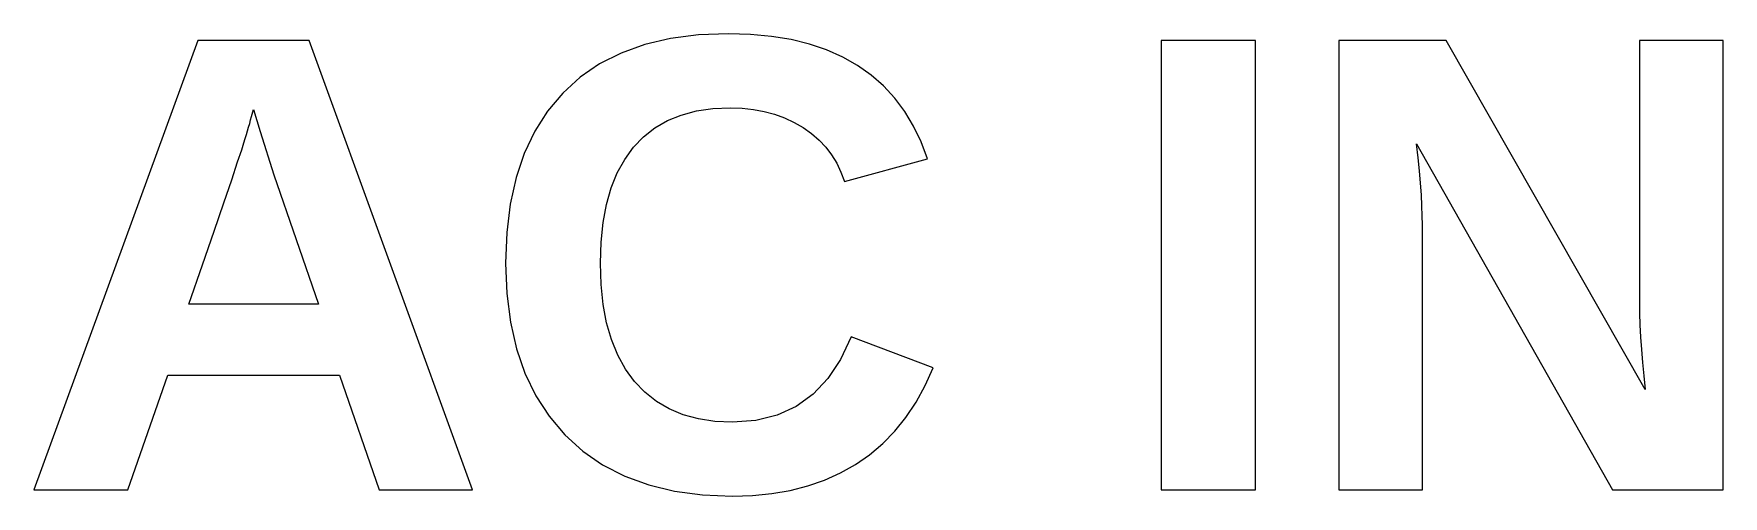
# Model space of a CAD drawing. Header units: metres. Extents: x -84 to 281, y -201 to 77.
# Drawn here: x 182.5 to 196.85, y -198.07 to -194.14 of the extents above; entities that cross this region are included whole.
import ezdxf

# ---------------------------------------------------------------- set-up
doc = ezdxf.new("R2010")
doc.units = ezdxf.units.M

msp = doc.modelspace()

# ---------------------------------------------------------------- linework, layer by layer
for p, q in [((188.15, -194.149), (187.913, -194.18)), ((188.405, -194.139), (188.15, -194.149)), ((188.592, -194.144), (188.405, -194.139)), ((188.769, -194.161), (188.592, -194.144)), ((183.898, -194.196), (182.504, -198.018)), ((184.842, -194.196), (183.898, -194.196)), ((186.231, -198.018), (184.842, -194.196)), ((187.695, -194.231), (187.493, -194.303)), ((187.913, -194.18), (187.695, -194.231)), ((188.936, -194.188), (188.769, -194.161)), ((189.092, -194.227), (188.936, -194.188)), ((189.238, -194.276), (189.092, -194.227)), ((189.375, -194.337), (189.238, -194.276)), ((192.881, -194.196), (192.081, -194.196)), ((192.081, -194.196), (192.081, -198.018)), ((192.881, -198.018), (192.881, -194.196)), ((194.502, -194.196), (193.588, -194.196)), ((193.588, -194.196), (193.588, -198.018)), ((196.192, -197.163), (194.502, -194.196)), ((196.854, -194.196), (196.143, -194.196)), ((196.143, -194.196), (196.143, -196.417)), ((196.854, -198.018), (196.854, -194.196)), ((187.31, -194.396), (187.145, -194.509)), ((187.493, -194.303), (187.31, -194.396)), ((189.501, -194.409), (189.375, -194.337)), ((189.616, -194.491), (189.501, -194.409)), ((187.145, -194.509), (186.997, -194.643)), ((189.722, -194.583), (189.616, -194.491)), ((189.817, -194.686), (189.722, -194.583)), ((186.997, -194.643), (186.868, -194.796)), ((189.902, -194.8), (189.817, -194.686)), ((184.338, -194.902), (184.346, -194.872)), ((184.346, -194.872), (184.354, -194.844)), ((184.354, -194.844), (184.37, -194.784)), ((184.37, -194.784), (184.427, -194.971)), ((186.868, -194.796), (186.759, -194.967)), ((187.887, -194.878), (188.004, -194.83)), ((188.004, -194.83), (188.132, -194.795)), ((188.132, -194.795), (188.271, -194.775)), ((188.271, -194.775), (188.421, -194.768)), ((188.421, -194.768), (188.521, -194.771)), ((188.521, -194.771), (188.617, -194.782)), ((188.617, -194.782), (188.708, -194.799)), ((188.708, -194.799), (188.797, -194.823)), ((188.797, -194.823), (188.881, -194.854)), ((188.881, -194.854), (188.962, -194.893)), ((189.976, -194.924), (189.902, -194.8)), ((184.299, -195.031), (184.31, -194.997)), ((184.31, -194.997), (184.319, -194.964)), ((184.319, -194.964), (184.329, -194.933)), ((184.329, -194.933), (184.338, -194.902)), ((184.427, -194.971), (184.544, -195.34)), ((186.759, -194.967), (186.67, -195.156)), ((187.598, -195.104), (187.683, -195.015)), ((187.683, -195.015), (187.78, -194.94)), ((187.78, -194.94), (187.887, -194.878)), ((188.962, -194.893), (189.038, -194.937)), ((189.038, -194.937), (189.109, -194.988)), ((189.109, -194.988), (189.174, -195.044)), ((190.041, -195.058), (189.976, -194.924)), ((184.235, -195.229), (184.27, -195.125)), ((184.27, -195.125), (184.289, -195.066)), ((184.289, -195.066), (184.299, -195.031)), ((186.67, -195.156), (186.601, -195.362)), ((187.523, -195.207), (187.598, -195.104)), ((189.174, -195.044), (189.231, -195.104)), ((189.231, -195.104), (189.281, -195.17)), ((190.095, -195.202), (190.041, -195.058)), ((194.263, -195.193), (194.25, -195.074)), ((194.25, -195.074), (195.915, -198.018)), ((184.185, -195.38), (184.235, -195.229)), ((187.46, -195.322), (187.523, -195.207)), ((189.281, -195.17), (189.324, -195.24)), ((189.324, -195.24), (189.36, -195.315)), ((189.389, -195.395), (190.095, -195.202)), ((194.274, -195.306), (194.263, -195.193)), ((184.118, -195.576), (184.185, -195.38)), ((184.544, -195.34), (184.921, -196.439)), ((186.601, -195.362), (186.551, -195.587)), ((187.409, -195.45), (187.46, -195.322)), ((189.36, -195.315), (189.389, -195.395)), ((194.283, -195.411), (194.274, -195.306)), ((194.29, -195.509), (194.283, -195.411)), ((184.035, -195.818), (184.118, -195.576)), ((186.551, -195.587), (186.521, -195.829)), ((187.369, -195.591), (187.409, -195.45)), ((194.295, -195.601), (194.29, -195.509)), ((187.34, -195.744), (187.369, -195.591)), ((194.298, -195.686), (194.295, -195.601)), ((194.299, -195.763), (194.298, -195.686)), ((183.937, -196.105), (184.035, -195.818)), ((186.521, -195.829), (186.512, -196.089)), ((187.323, -195.91), (187.34, -195.744)), ((194.299, -198.018), (194.299, -195.763)), ((187.317, -196.089), (187.323, -195.91)), ((183.822, -196.439), (183.937, -196.105)), ((186.512, -196.089), (186.522, -196.349)), ((187.323, -196.271), (187.317, -196.089)), ((187.341, -196.44), (187.323, -196.271)), ((184.921, -196.439), (183.822, -196.439)), ((186.522, -196.349), (186.553, -196.591)), ((187.37, -196.597), (187.341, -196.44)), ((196.143, -196.417), (196.144, -196.515)), ((186.553, -196.591), (186.604, -196.817)), ((196.144, -196.515), (196.147, -196.615)), ((187.411, -196.74), (187.37, -196.597)), ((189.446, -196.715), (189.357, -196.908)), ((190.144, -196.979), (189.446, -196.715)), ((196.147, -196.615), (196.152, -196.719)), ((196.152, -196.719), (196.159, -196.825)), ((186.604, -196.817), (186.676, -197.026)), ((187.465, -196.871), (187.411, -196.74)), ((187.529, -196.99), (187.465, -196.871)), ((196.159, -196.825), (196.168, -196.935)), ((187.606, -197.095), (187.529, -196.99)), ((189.357, -196.908), (189.249, -197.072)), ((190.075, -197.131), (190.144, -196.979)), ((196.168, -196.935), (196.179, -197.048)), ((183.304, -198.018), (183.643, -197.041)), ((183.643, -197.041), (185.1, -197.041)), ((185.1, -197.041), (185.439, -198.018)), ((186.676, -197.026), (186.768, -197.217)), ((187.694, -197.187), (187.606, -197.095)), ((189.249, -197.072), (189.123, -197.205)), ((189.998, -197.272), (190.075, -197.131)), ((196.179, -197.048), (196.192, -197.163)), ((186.768, -197.217), (186.881, -197.392)), ((187.792, -197.265), (187.694, -197.187)), ((187.901, -197.329), (187.792, -197.265)), ((188.98, -197.309), (188.818, -197.383)), ((189.123, -197.205), (188.98, -197.309)), ((189.912, -197.401), (189.998, -197.272)), ((186.881, -197.392), (187.015, -197.55)), ((188.02, -197.379), (187.901, -197.329)), ((188.149, -197.414), (188.02, -197.379)), ((188.29, -197.435), (188.149, -197.414)), ((188.44, -197.442), (188.29, -197.435)), ((188.638, -197.428), (188.44, -197.442)), ((188.818, -197.383), (188.638, -197.428)), ((189.818, -197.518), (189.912, -197.401)), ((187.015, -197.55), (187.167, -197.688)), ((189.715, -197.624), (189.818, -197.518)), ((187.167, -197.688), (187.336, -197.805)), ((189.483, -197.802), (189.603, -197.719)), ((189.603, -197.719), (189.715, -197.624)), ((187.336, -197.805), (187.523, -197.901)), ((189.22, -197.934), (189.355, -197.873)), ((189.355, -197.873), (189.483, -197.802)), ((182.504, -198.018), (183.304, -198.018)), ((185.439, -198.018), (186.231, -198.018)), ((187.523, -197.901), (187.727, -197.976)), ((187.727, -197.976), (187.947, -198.029)), ((187.947, -198.029), (188.185, -198.061)), ((188.773, -198.05), (188.929, -198.022)), ((188.929, -198.022), (189.078, -197.984)), ((189.078, -197.984), (189.22, -197.934)), ((192.081, -198.018), (192.881, -198.018)), ((193.588, -198.018), (194.299, -198.018)), ((195.915, -198.018), (196.854, -198.018)), ((188.185, -198.061), (188.44, -198.072)), ((188.44, -198.072), (188.61, -198.066)), ((188.61, -198.066), (188.773, -198.05))]:
    msp.add_line(p, q)

doc.saveas('drawing.dxf')
